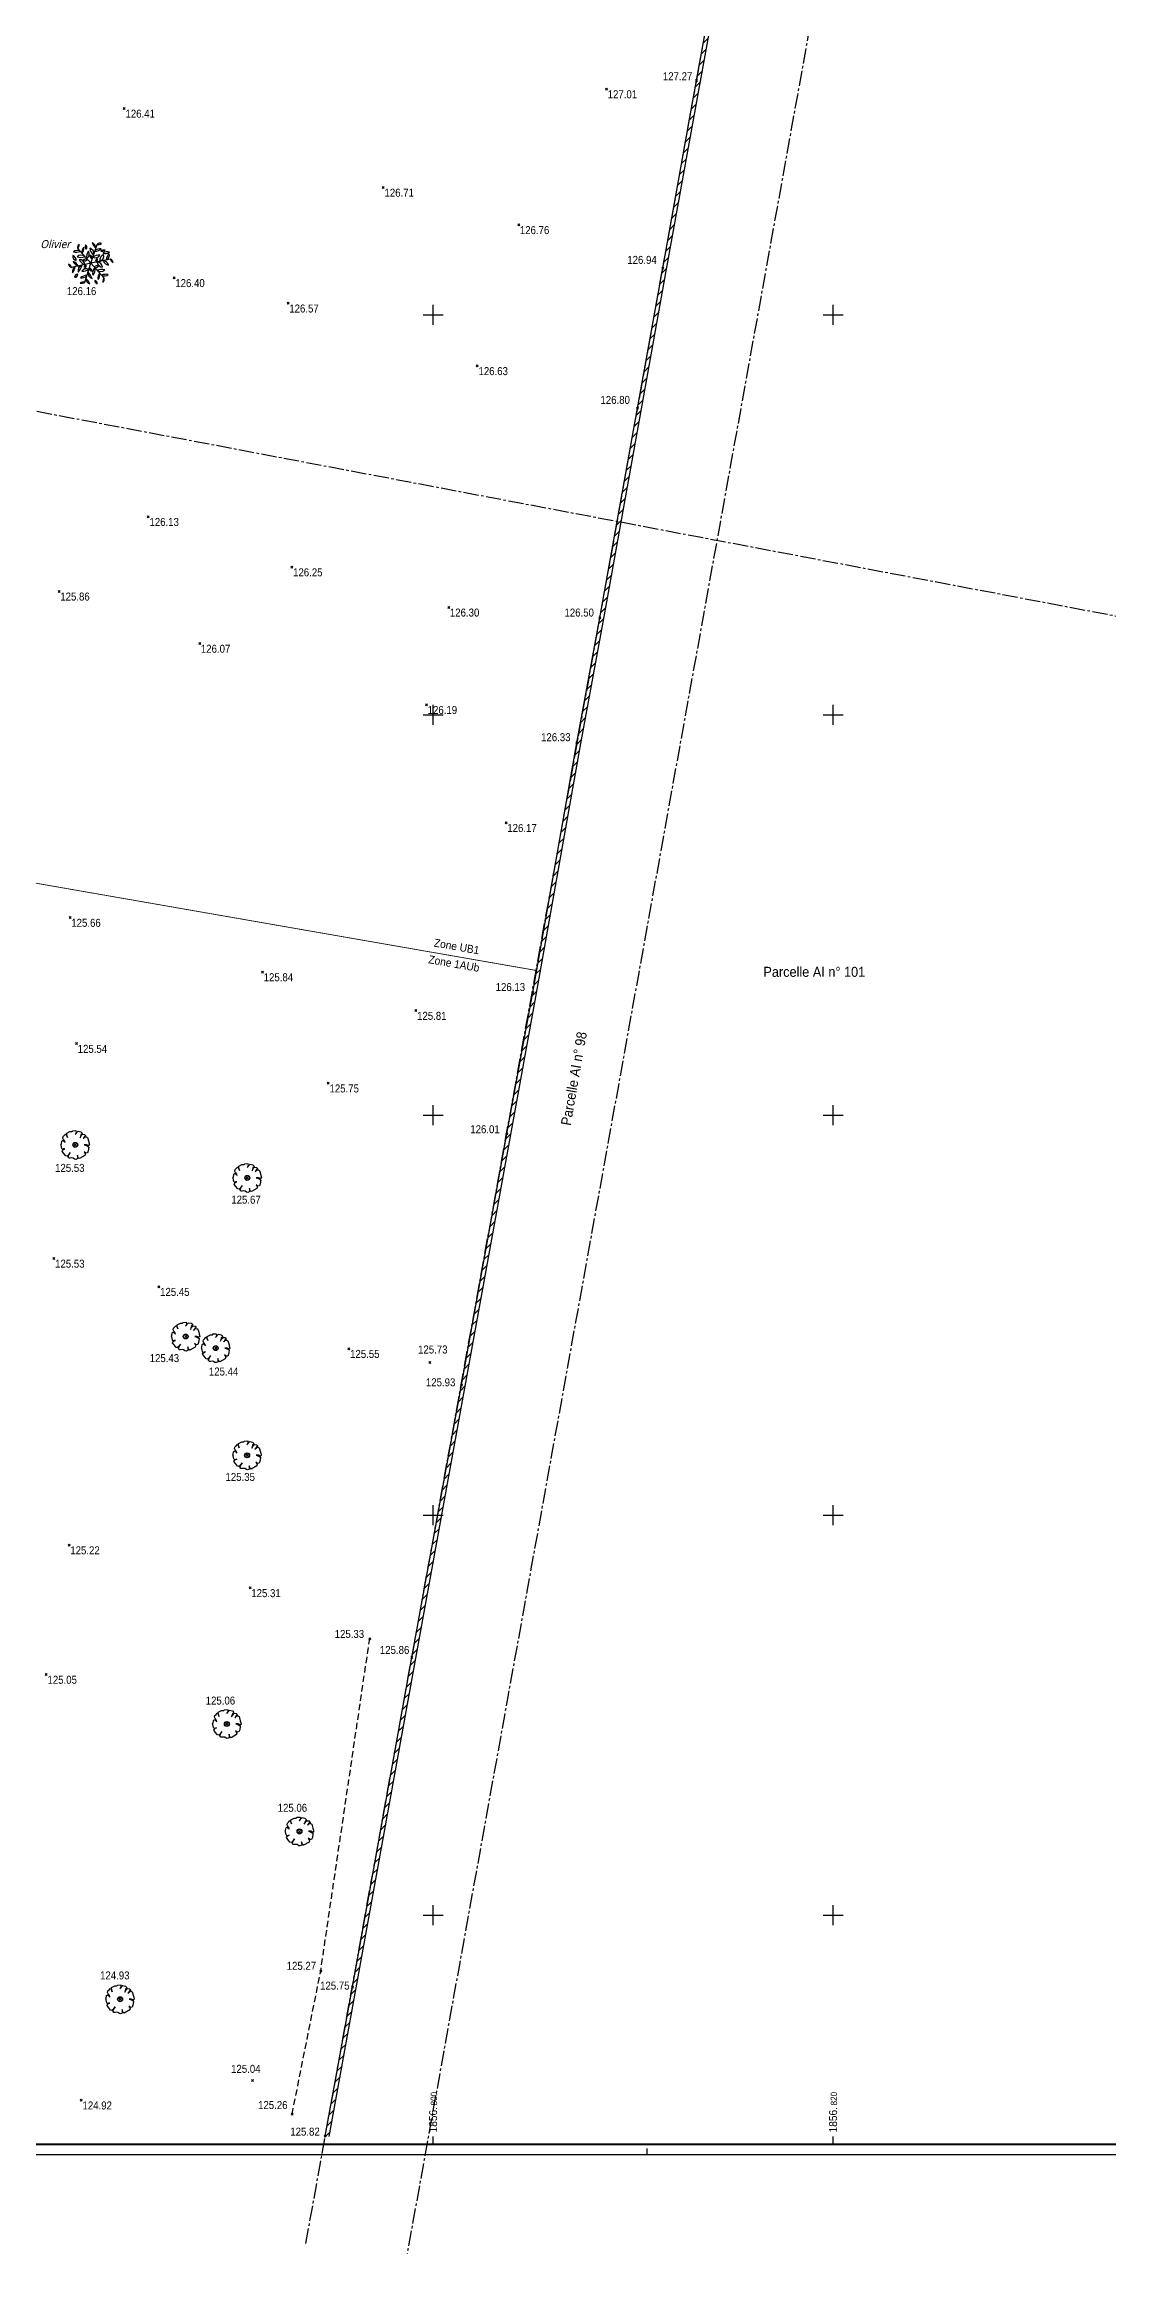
# Model space of a CAD drawing. Header units: millimetres. Extents: x 1856675 to 1856923, y 3169023 to 3169196.
# Drawn here: x 1856780.6 to 1856833.7, y 3169023.1 to 3169133.5 of the extents above; entities that cross this region are included whole.
import ezdxf
from ezdxf.enums import TextEntityAlignment as Align

# ---------------------------------------------------------------- set-up
doc = ezdxf.new("R2010")
doc.units = ezdxf.units.MM
doc.header["$PDMODE"] = 3
doc.header["$PDSIZE"] = 0.05
for name, pattern in [('AXES2', [28.575, 19.05, -3.175, 3.175, -3.175]), ('CACHE2', [4.7625, 3.175, -1.5875]), ('INTERROMPU', [19.05, 12.7, -6.35])]:
    doc.linetypes.add(name, pattern=pattern)
for name, color, linetype in [('Carroyage(2)', 7, 'Continuous'), ('Carroyage(2)_Croix', 7, 'Continuous'), ('Carroyage(2)_Textes', 7, 'Continuous'), ('Limites', 1, 'AXES2'), ('Mise en Page', 7, 'Continuous'), ('Murs', 7, 'Continuous'), ('Murs Hachures', 7, 'Continuous'), ("Plan Local d'Urbanisme", 30, 'Continuous'), ('Points Topo', 7, 'Continuous'), ('Points Topo Altitude', 7, 'Continuous'), ('Talus Bas', 43, 'CACHE2'), ('Textes', 7, 'Continuous'), ('Végétation', 102, 'Continuous')]:
    doc.layers.add(name, color=color, linetype=linetype)
doc.styles.add('Pts Topo SPE', font='', dxfattribs={"width": 0.9})
doc.styles.get("Standard").update_dxf_attribs({"font": '', "width": 0.95, "height": 0.4})
doc.styles.get('Pts Topo SPE').set_extended_font_data('Titillium Web Light')
doc.styles.get('Standard').set_extended_font_data('Titillium Web')

# ---------------------------------------------------------------- blocks, each defined once
blk = doc.blocks.new('PointTopo_SPE')
at = {"color": 0}
blk.add_point((0, 0), dxfattribs=at)
at = {"layer": 'Points Topo Altitude', "style": 'Pts Topo SPE', "width": 0.9}
blk.add_attdef('ALT', text='', height=0.4, dxfattribs=at).set_placement((0.06, -0.06), align=Align.TOP_LEFT)
blk = doc.blocks.new('SPE30')
at = {"layer": 'Végétation'}
h = blk.add_hatch(color=34, dxfattribs=at)
h.dxf.hatch_style = 1
h.paths.add_polyline_path([(-0.28, 0, 1), (0.28, 0, 1)])
h.paths.add_polyline_path([(0.25, 0, -1), (-0.25, 0, -1)], flags=16)
at = {"layer": 'Végétation', "linetype": 'Continuous', "flags": 128}
for points in [[(1.52, 0.36), (1.54, 0.25), (1.6, 0.01), (1.57, -0.08), (1.49, -0.08), (1.28, 0.01), (1.02, 0.01), (1.31, -0.08), (1.51, -0.21), (1.52, -0.27), (1.46, -0.68), (1.37, -0.9), (1.19, -0.93), (0.99, -0.77), (1.14, -1.04), (1.09, -1.2), (0.47, -1.56), (0.31, -1.45), (0.24, -1.17), (0.25, -1.37), (0.27, -1.55), (0.05, -1.64), (-0.08, -1.62), (-0.25, -1.5), (-0.39, -1.48), (-0.57, -1.5), (-0.7, -1.5), (-0.8, -1.39), (-0.74, -1.14), (-0.57, -0.85), (-0.76, -1.12), (-0.92, -1.26), (-1.08, -1.23), (-1.32, -0.93), (-1.48, -0.7), (-1.41, -0.57), (-1.31, -0.49), (-1.17, -0.44), (-1.29, -0.46), (-1.4, -0.51), (-1.51, -0.4), (-1.58, -0.05), (-1.63, 0.04), (-1.57, 0.09), (-1.52, 0.41), (-1.44, 0.48), (-1.31, 0.42), (-1.15, 0.25), (-1.18, 0.41), (-1.34, 0.61), (-1.41, 0.77), (-1.37, 0.94), (-1.22, 1.08), (-1.11, 1.22), (-1.02, 1.16), (-0.89, 0.85), (-0.96, 1.1), (-0.97, 1.32), (-0.6, 1.51), (-0.36, 1.51), (-0.28, 1.6), (0.07, 1.62), (0.1, 1.41), (-0.02, 1.18), (0.31, 1.56), (0.62, 1.49), (0.8, 1.29), (0.63, 1.13), (0.54, 0.8), (0.7, 1.08), (0.83, 1.21), (1.06, 1.18), (1.2, 1.02), (1.06, 0.93), (0.89, 0.69), (1.09, 0.88), (1.25, 0.91), (1.38, 0.83)], [(0.83, 1.21), (0.83, 1.21)], [(0.83, 1.21), (0.83, 1.21)]]:
    blk.add_lwpolyline(points, close=True, dxfattribs=at)
at = {"layer": 'Végétation', "color": 34}
blk.add_circle((0, 0), 0.28, dxfattribs=at)
at = {"layer": 'Végétation', "color": 34, "linetype": 'Continuous'}
blk.add_circle((0, 0), 0.25, dxfattribs=at)
blk = doc.blocks.new('SPE32')
at = {"xscale": 0.4420946478342406, "yscale": 0.4420946478342406, "zscale": 0.4420946478342406}
blk.add_blockref('SPE30', (0, 0), dxfattribs=at)
blk = doc.blocks.new('SPE33')
at = {"layer": 'Végétation', "color": 34, "linetype": 'Continuous'}
for p, q in [((0, 0), (-0.97, -0.21)), ((-0.66, 0.74), (0, 0)), ((-0.31, -0.94), (0, 0)), ((0, 0), (0.31, 0.94)), ((0.97, 0.21), (0, 0)), ((0, 0), (0.66, -0.74))]:
    blk.add_line(p, q, dxfattribs=at)
at = {"layer": 'Végétation', "linetype": 'Continuous', "flags": 128}
for points in [[(-0.91, 0.39, 0.413556), (-0.73, 0.14, 0.327018)], [(-0.64, -0.14, 0.199071), (-0.88, 0.09, 0.2141), (-0.64, -0.14)], [(-0.31, -0.07, 0.399655), (-0.58, 0.19, 0.182632)], [(-0.44, 0.48, 0.197295), (-0.36, 0.81, 0.213394)], [(-0.38, 0.15, 0.405615), (-0.17, 0.19, 0.368138)], [(-0.27, 0.92, 0.359321), (-0.23, 0.7, 0.44854)], [(-0.21, 0.24, 0.395447), (-0.12, 0.6, 0.183737)], [(-0.06, 0.76, 0.247573), (0.14, 0.43, 0.405576)], [(-0.06, 0.4, 0.412257), (0.08, 0.24, 0.363706)], [(0.1, 0.31, 0.397494), (0.45, 0.4, 0.182802)], [(0.32, 0.25, 0.410228), (0.25, 0.05, 0.362668)], [(0.58, -0.19, 0.343244), (0.31, 0.07, 0.39624)], [(0.71, 0.65, 0.263238), (0.49, 0.61, 0.223545)], [(-0.97, -0.21, 0.228721), (-1.12, -0.04, 0.262965)], [(-0.65, -0.55, 0.449367), (-0.82, -0.7, 0.357813)], [(-0.31, -0.94, 0.227024), (-0.53, -0.99, 0.259183)], [(-0.1, -0.3, 0.396927), (-0.45, -0.4, 0.181598)], [(-0.32, -0.25, 0.411501), (-0.25, -0.05, 0.36326)], [(0.06, -0.4, 0.410253), (-0.08, -0.25, 0.36307)], [(0.21, -0.24, 0.395854), (0.12, -0.6, 0.185098)], [(0.38, -0.15, 0.412005), (0.17, -0.19, 0.36341)], [(0.32, -1.02, 0.409112), (0.19, -0.86, 0.365)], [(0.69, -0.33, 0.123248), (0.3, -0.34, 0.40967)], [(0.44, -0.48, 0.195962), (0.36, -0.81, 0.214553)]]:
    blk.add_lwpolyline(points, format="xyb", close=True, dxfattribs=at)
for points in [[(-0.54, 0.6, 0.327473), (-0.87, 0.57, 0.131285), (-0.54, 0.59)], [(-0.3, 0.34, 0.408885), (-0.69, 0.33, 0.190387), (-0.31, 0.33)], [(0.25, 0.77, 0.328629), (0.06, 1.03, 0.130944), (0.24, 0.76)], [(0.21, 0.59, 0.122315), (0.52, 0.72, 0.212626), (0.2, 0.62)], [(0.45, 0.09, 0.408313), (0.63, 0.44, 0.288177), (0.44, 0.11)], [(0.6, 0.53, 0.327473), (0.93, 0.56, 0.129825), (0.6, 0.53)], [(0.62, 0.11, 0.233679), (0.88, -0.09, 0.215401), (0.64, 0.14)], [(0.79, 0.17, 0.330838), (0.92, 0.47, 0.286184), (0.78, 0.17)], [(-0.79, -0.17, 0.330482), (-0.92, -0.47, 0.127314), (-0.78, -0.17)], [(-0.45, -0.09, 0.407196), (-0.63, -0.44, 0.059848), (-0.44, -0.11)], [(-0.21, -0.6, 0.121484), (-0.52, -0.72, 0.215083), (-0.2, -0.62)], [(-0.25, -0.77, 0.327928), (-0.06, -1.03, 0.12655), (-0.24, -0.76)], [(-0.14, -0.43, 0.408772), (0.06, -0.76, 0.080638), (-0.14, -0.43)], [(0.54, -0.6, 0.330266), (0.87, -0.56, 0.127707), (0.54, -0.59)]]:
    blk.add_lwpolyline(points, format="xyb", dxfattribs=at)
at = {"layer": 'Végétation', "linetype": 'Continuous'}
for centre, radius, start, end in [((-0.44, 0.78), 0.231, 131.5857, 190.2892), ((-0.85, 0.92), 0.265, 315.6147, 6.2602), ((0.46, 0.77), 0.233, 71.79, 130.0971), ((0.37, 1.2), 0.262, 255.1699, 306.4516), ((1.22, 0.28), 0.261, 195.2175, 246.7822), ((0.89, -0.01), 0.234, 12.0168, 69.9828), ((0.44, -0.78), 0.231, 311.5975, 10.3896), ((0.86, -0.92), 0.266, 135.7219, 186.3372)]:
    blk.add_arc(centre, radius, start, end, dxfattribs=at)
at = {"layer": 'Végétation', "insert": (-2.53, 1.16), "char_height": 0.4, "attachment_point": 1}
blk.add_mtext_dynamic_manual_height_columns('{\\fTrebuchet MS|b0|i1|c0|p34;Olivier}', width=1.8892, gutter_width=12.5, heights=[0], dxfattribs=at)

msp = doc.modelspace()

# ---------------------------------------------------------------- hatches: boundary and pattern name
at = {"layer": 'Murs Hachures'}
h = msp.add_hatch(dxfattribs=at)
h.set_pattern_fill('ANSI31', color=256, scale=0.1)
h.set_pattern_definition([(45, (1856794.61114, 3169028.92738), (-0.2245064, 0.2245064), [])])
h.paths.add_polyline_path([(1856799.13, 3169052.85), (1856801.61, 3169066.45), (1856803.88, 3169079.03), (1856805.17, 3169086.1), (1856807.39, 3169098.57), (1856808.54, 3169104.82), (1856810.42, 3169115.31), (1856811.67, 3169122.29), (1856813.37, 3169131.68), (1856815.68, 3169144.43), (1856816.29, 3169147.9), (1856816.09, 3169147.93), (1856815.48, 3169144.46), (1856813.17, 3169131.71), (1856811.48, 3169122.33), (1856810.22, 3169115.34), (1856808.34, 3169104.85), (1856807.19, 3169098.6), (1856804.98, 3169086.13), (1856803.68, 3169079.06), (1856801.42, 3169066.49), (1856798.93, 3169052.89), (1856795.97, 3169036.41), (1856794.61, 3169028.96), (1856794.81, 3169028.93), (1856796.16, 3169036.37)])

# ---------------------------------------------------------------- linework, layer by layer
at = {"layer": 'Carroyage(2)'}
for p, q in [((1856800, 3169028.54), (1856800, 3169028.94)), ((1856820, 3169028.54), (1856820, 3169028.94)), ((1856810.7, 3169028.04), (1856810.7, 3169028.34))]:
    msp.add_line(p, q, dxfattribs=at)
msp.add_lwpolyline([(1856684.7, 3169028.04), (1856922.3, 3169028.04), (1856922.3, 3169196.04), (1856684.7, 3169196.04)], close=True, dxfattribs=at)
at = {"layer": 'Carroyage(2)', "const_width": 0.1}
msp.add_lwpolyline([(1856921.8, 3169087.44), (1856921.8, 3169195.54), (1856685.2, 3169195.54), (1856685.2, 3169028.54), (1856880.3, 3169028.54)], dxfattribs=at)
at = {"layer": 'Carroyage(2)_Croix'}
for p, q in [((1856800, 3169119.5), (1856800, 3169120.5)), ((1856820, 3169119.5), (1856820, 3169120.5)), ((1856799.5, 3169120), (1856800.5, 3169120)), ((1856819.5, 3169120), (1856820.5, 3169120)), ((1856799.5, 3169100), (1856800.5, 3169100)), ((1856800, 3169099.5), (1856800, 3169100.5)), ((1856819.5, 3169100), (1856820.5, 3169100)), ((1856820, 3169099.5), (1856820, 3169100.5)), ((1856799.5, 3169080), (1856800.5, 3169080)), ((1856800, 3169079.5), (1856800, 3169080.5)), ((1856819.5, 3169080), (1856820.5, 3169080)), ((1856820, 3169079.5), (1856820, 3169080.5)), ((1856799.5, 3169060), (1856800.5, 3169060)), ((1856800, 3169059.5), (1856800, 3169060.5)), ((1856819.5, 3169060), (1856820.5, 3169060)), ((1856820, 3169059.5), (1856820, 3169060.5)), ((1856799.5, 3169040), (1856800.5, 3169040)), ((1856800, 3169039.5), (1856800, 3169040.5)), ((1856819.5, 3169040), (1856820.5, 3169040)), ((1856820, 3169039.5), (1856820, 3169040.5))]:
    msp.add_line(p, q, dxfattribs=at)
at = {"layer": 'Limites', "ltscale": 0.04, "flags": 128}
for points in [[(1856793.64, 3169023.59), (1856808.34, 3169104.85), (1856820.31, 3169171.38)], [(1856825.35, 3169170.44), (1856798.7, 3169023.07)], [(1856747.62, 3169121.36), (1856838.69, 3169104.09)]]:
    msp.add_lwpolyline(points, dxfattribs=at)
at = {"layer": 'Mise en Page', "color": 30, "linetype": 'INTERROMPU', "ltscale": 0.05, "const_width": 0.04, "flags": 128}
msp.add_lwpolyline([(1856697.66, 3169092.55), (1856721.88, 3169077.83), (1856735.02, 3169099.46), (1856805.15, 3169087.23)], dxfattribs=at)
at = {"layer": 'Murs', "flags": 128}
for points in [[(1856794.61, 3169028.96), (1856795.97, 3169036.41), (1856798.93, 3169052.89), (1856801.42, 3169066.49), (1856803.68, 3169079.06), (1856804.98, 3169086.13), (1856807.19, 3169098.6), (1856808.34, 3169104.85), (1856810.22, 3169115.34), (1856811.48, 3169122.33), (1856813.17, 3169131.71), (1856815.48, 3169144.46), (1856816.09, 3169147.93)], [(1856794.81, 3169028.93), (1856796.16, 3169036.37), (1856799.13, 3169052.85), (1856801.61, 3169066.45), (1856803.88, 3169079.03), (1856805.17, 3169086.1), (1856807.39, 3169098.57), (1856808.54, 3169104.82), (1856810.42, 3169115.31), (1856811.67, 3169122.29), (1856813.37, 3169131.68), (1856815.68, 3169144.43), (1856816.29, 3169147.9)]]:
    msp.add_lwpolyline(points, dxfattribs=at)
at = {"layer": 'Talus Bas', "color": 43, "ltscale": 0.1, "flags": 128}
msp.add_lwpolyline([(1856792.95, 3169030.05), (1856794.38, 3169037.21), (1856796.83, 3169053.82)], dxfattribs=at)

# ---------------------------------------------------------------- block references
at = {"layer": 'Points Topo'}
ref = msp.add_blockref('PointTopo_SPE', (1856813.17, 3169131.71, 127.27), dxfattribs=at)
ref.add_attrib('ALT', '127.27', dxfattribs={"layer": 'Points Topo Altitude', "height": 0.4, "style": 'Pts Topo SPE', "width": 0.9}).set_placement((1856811.49, 3169132.13, 127.27), align=Align.TOP_LEFT)
ref = msp.add_blockref('PointTopo_SPE', (1856808.67, 3169131.29, 127.01), dxfattribs=at)
ref.add_attrib('ALT', '127.01', dxfattribs={"layer": 'Points Topo Altitude', "height": 0.4, "style": 'Pts Topo SPE', "width": 0.9}).set_placement((1856808.73, 3169131.23, 127.01), align=Align.TOP_LEFT)
ref = msp.add_blockref('PointTopo_SPE', (1856784.56, 3169130.32, 126.41), dxfattribs=at)
ref.add_attrib('ALT', '126.41', dxfattribs={"layer": 'Points Topo Altitude', "height": 0.4, "style": 'Pts Topo SPE', "width": 0.9}).set_placement((1856784.62, 3169130.26, 126.41), align=Align.TOP_LEFT)
ref = msp.add_blockref('PointTopo_SPE', (1856797.51, 3169126.37, 126.71), dxfattribs=at)
ref.add_attrib('ALT', '126.71', dxfattribs={"layer": 'Points Topo Altitude', "height": 0.4, "style": 'Pts Topo SPE', "width": 0.9}).set_placement((1856797.57, 3169126.31, 126.71), align=Align.TOP_LEFT)
ref = msp.add_blockref('PointTopo_SPE', (1856804.28, 3169124.5, 126.76), dxfattribs=at)
ref.add_attrib('ALT', '126.76', dxfattribs={"layer": 'Points Topo Altitude', "height": 0.4, "style": 'Pts Topo SPE', "width": 0.9}).set_placement((1856804.34, 3169124.44, 126.76), align=Align.TOP_LEFT)
ref = msp.add_blockref('PointTopo_SPE', (1856811.48, 3169122.33, 126.94), dxfattribs=at)
ref.add_attrib('ALT', '126.94', dxfattribs={"layer": 'Points Topo Altitude', "height": 0.4, "style": 'Pts Topo SPE', "width": 0.9}).set_placement((1856809.71, 3169122.95, 126.94), align=Align.TOP_LEFT)
ref = msp.add_blockref('PointTopo_SPE', (1856782.89, 3169122.58, 126.16), dxfattribs=at)
ref.add_attrib('ALT', '126.16', dxfattribs={"layer": 'Points Topo Altitude', "height": 0.4, "style": 'Pts Topo SPE', "width": 0.9}).set_placement((1856781.69, 3169121.39, 126.16), align=Align.TOP_LEFT)
ref = msp.add_blockref('PointTopo_SPE', (1856787.05, 3169121.85, 126.4), dxfattribs=at)
ref.add_attrib('ALT', '126.40', dxfattribs={"layer": 'Points Topo Altitude', "height": 0.4, "style": 'Pts Topo SPE', "width": 0.9}).set_placement((1856787.11, 3169121.79, 126.4), align=Align.TOP_LEFT)
ref = msp.add_blockref('PointTopo_SPE', (1856792.75, 3169120.58, 126.57), dxfattribs=at)
ref.add_attrib('ALT', '126.57', dxfattribs={"layer": 'Points Topo Altitude', "height": 0.4, "style": 'Pts Topo SPE', "width": 0.9}).set_placement((1856792.81, 3169120.52, 126.57), align=Align.TOP_LEFT)
ref = msp.add_blockref('PointTopo_SPE', (1856802.21, 3169117.45, 126.63), dxfattribs=at)
ref.add_attrib('ALT', '126.63', dxfattribs={"layer": 'Points Topo Altitude', "height": 0.4, "style": 'Pts Topo SPE', "width": 0.9}).set_placement((1856802.27, 3169117.39, 126.63), align=Align.TOP_LEFT)
ref = msp.add_blockref('PointTopo_SPE', (1856810.22, 3169115.34, 126.8), dxfattribs=at)
ref.add_attrib('ALT', '126.80', dxfattribs={"layer": 'Points Topo Altitude', "height": 0.4, "style": 'Pts Topo SPE', "width": 0.9}).set_placement((1856808.37, 3169115.95, 126.8), align=Align.TOP_LEFT)
ref = msp.add_blockref('PointTopo_SPE', (1856785.76, 3169109.91, 126.13), dxfattribs=at)
ref.add_attrib('ALT', '126.13', dxfattribs={"layer": 'Points Topo Altitude', "height": 0.4, "style": 'Pts Topo SPE', "width": 0.9}).set_placement((1856785.82, 3169109.85, 126.13), align=Align.TOP_LEFT)
ref = msp.add_blockref('PointTopo_SPE', (1856792.94, 3169107.39, 126.25), dxfattribs=at)
ref.add_attrib('ALT', '126.25', dxfattribs={"layer": 'Points Topo Altitude', "height": 0.4, "style": 'Pts Topo SPE', "width": 0.9}).set_placement((1856793, 3169107.33, 126.25), align=Align.TOP_LEFT)
ref = msp.add_blockref('PointTopo_SPE', (1856781.3, 3169106.18, 125.86), dxfattribs=at)
ref.add_attrib('ALT', '125.86', dxfattribs={"layer": 'Points Topo Altitude', "height": 0.4, "style": 'Pts Topo SPE', "width": 0.9}).set_placement((1856781.36, 3169106.12, 125.86), align=Align.TOP_LEFT)
ref = msp.add_blockref('PointTopo_SPE', (1856800.78, 3169105.38, 126.3), dxfattribs=at)
ref.add_attrib('ALT', '126.30', dxfattribs={"layer": 'Points Topo Altitude', "height": 0.4, "style": 'Pts Topo SPE', "width": 0.9}).set_placement((1856800.84, 3169105.32, 126.3), align=Align.TOP_LEFT)
ref = msp.add_blockref('PointTopo_SPE', (1856808.34, 3169104.85, 126.5), dxfattribs=at)
ref.add_attrib('ALT', '126.50', dxfattribs={"layer": 'Points Topo Altitude', "height": 0.4, "style": 'Pts Topo SPE', "width": 0.9}).set_placement((1856806.57, 3169105.32, 126.5), align=Align.TOP_LEFT)
ref = msp.add_blockref('PointTopo_SPE', (1856788.33, 3169103.57, 126.07), dxfattribs=at)
ref.add_attrib('ALT', '126.07', dxfattribs={"layer": 'Points Topo Altitude', "height": 0.4, "style": 'Pts Topo SPE', "width": 0.9}).set_placement((1856788.39, 3169103.51, 126.07), align=Align.TOP_LEFT)
ref = msp.add_blockref('PointTopo_SPE', (1856799.67, 3169100.51, 126.19), dxfattribs=at)
ref.add_attrib('ALT', '126.19', dxfattribs={"layer": 'Points Topo Altitude', "height": 0.4, "style": 'Pts Topo SPE', "width": 0.9}).set_placement((1856799.73, 3169100.45, 126.19), align=Align.TOP_LEFT)
ref = msp.add_blockref('PointTopo_SPE', (1856807.19, 3169098.6, 126.33), dxfattribs=at)
ref.add_attrib('ALT', '126.33', dxfattribs={"layer": 'Points Topo Altitude', "height": 0.4, "style": 'Pts Topo SPE', "width": 0.9}).set_placement((1856805.4, 3169099.09, 126.33), align=Align.TOP_LEFT)
ref = msp.add_blockref('PointTopo_SPE', (1856803.65, 3169094.61, 126.17), dxfattribs=at)
ref.add_attrib('ALT', '126.17', dxfattribs={"layer": 'Points Topo Altitude', "height": 0.4, "style": 'Pts Topo SPE', "width": 0.9}).set_placement((1856803.71, 3169094.55, 126.17), align=Align.TOP_LEFT)
ref = msp.add_blockref('PointTopo_SPE', (1856781.85, 3169089.87, 125.66), dxfattribs=at)
ref.add_attrib('ALT', '125.66', dxfattribs={"layer": 'Points Topo Altitude', "height": 0.4, "style": 'Pts Topo SPE', "width": 0.9}).set_placement((1856781.91, 3169089.81, 125.66), align=Align.TOP_LEFT)
ref = msp.add_blockref('PointTopo_SPE', (1856791.47, 3169087.15, 125.84), dxfattribs=at)
ref.add_attrib('ALT', '125.84', dxfattribs={"layer": 'Points Topo Altitude', "height": 0.4, "style": 'Pts Topo SPE', "width": 0.9}).set_placement((1856791.53, 3169087.09, 125.84), align=Align.TOP_LEFT)
ref = msp.add_blockref('PointTopo_SPE', (1856804.98, 3169086.13, 126.13), dxfattribs=at)
ref.add_attrib('ALT', '126.13', dxfattribs={"layer": 'Points Topo Altitude', "height": 0.4, "style": 'Pts Topo SPE', "width": 0.9}).set_placement((1856803.13, 3169086.6, 126.13), align=Align.TOP_LEFT)
ref = msp.add_blockref('PointTopo_SPE', (1856799.14, 3169085.22, 125.81), dxfattribs=at)
ref.add_attrib('ALT', '125.81', dxfattribs={"layer": 'Points Topo Altitude', "height": 0.4, "style": 'Pts Topo SPE', "width": 0.9}).set_placement((1856799.2, 3169085.16, 125.81), align=Align.TOP_LEFT)
ref = msp.add_blockref('PointTopo_SPE', (1856782.17, 3169083.57, 125.54), dxfattribs=at)
ref.add_attrib('ALT', '125.54', dxfattribs={"layer": 'Points Topo Altitude', "height": 0.4, "style": 'Pts Topo SPE', "width": 0.9}).set_placement((1856782.23, 3169083.51, 125.54), align=Align.TOP_LEFT)
ref = msp.add_blockref('PointTopo_SPE', (1856794.76, 3169081.59, 125.75), dxfattribs=at)
ref.add_attrib('ALT', '125.75', dxfattribs={"layer": 'Points Topo Altitude', "height": 0.4, "style": 'Pts Topo SPE', "width": 0.9}).set_placement((1856794.82, 3169081.53, 125.75), align=Align.TOP_LEFT)
ref = msp.add_blockref('PointTopo_SPE', (1856782.11, 3169078.51, 125.53), dxfattribs=at)
ref.add_attrib('ALT', '125.53', dxfattribs={"layer": 'Points Topo Altitude', "height": 0.4, "style": 'Pts Topo SPE', "width": 0.9}).set_placement((1856781.1, 3169077.56, 125.53), align=Align.TOP_LEFT)
ref = msp.add_blockref('PointTopo_SPE', (1856803.68, 3169079.06, 126.01), dxfattribs=at)
ref.add_attrib('ALT', '126.01', dxfattribs={"layer": 'Points Topo Altitude', "height": 0.4, "style": 'Pts Topo SPE', "width": 0.9}).set_placement((1856801.86, 3169079.49, 126.01), align=Align.TOP_LEFT)
ref = msp.add_blockref('PointTopo_SPE', (1856790.71, 3169076.86, 125.67), dxfattribs=at)
ref.add_attrib('ALT', '125.67', dxfattribs={"layer": 'Points Topo Altitude', "height": 0.4, "style": 'Pts Topo SPE', "width": 0.9}).set_placement((1856789.91, 3169075.97, 125.67), align=Align.TOP_LEFT)
ref = msp.add_blockref('PointTopo_SPE', (1856781.04, 3169072.83, 125.53), dxfattribs=at)
ref.add_attrib('ALT', '125.53', dxfattribs={"layer": 'Points Topo Altitude', "height": 0.4, "style": 'Pts Topo SPE', "width": 0.9}).set_placement((1856781.1, 3169072.77, 125.53), align=Align.TOP_LEFT)
ref = msp.add_blockref('PointTopo_SPE', (1856786.29, 3169071.42, 125.45), dxfattribs=at)
ref.add_attrib('ALT', '125.45', dxfattribs={"layer": 'Points Topo Altitude', "height": 0.4, "style": 'Pts Topo SPE', "width": 0.9}).set_placement((1856786.35, 3169071.36, 125.45), align=Align.TOP_LEFT)
ref = msp.add_blockref('PointTopo_SPE', (1856787.63, 3169068.93, 125.43), dxfattribs=at)
ref.add_attrib('ALT', '125.43', dxfattribs={"layer": 'Points Topo Altitude', "height": 0.4, "style": 'Pts Topo SPE', "width": 0.9}).set_placement((1856785.83, 3169068.05, 125.43), align=Align.TOP_LEFT)
ref = msp.add_blockref('PointTopo_SPE', (1856789.13, 3169068.35, 125.44), dxfattribs=at)
ref.add_attrib('ALT', '125.44', dxfattribs={"layer": 'Points Topo Altitude', "height": 0.4, "style": 'Pts Topo SPE', "width": 0.9}).set_placement((1856788.79, 3169067.38, 125.44), align=Align.TOP_LEFT)
ref = msp.add_blockref('PointTopo_SPE', (1856795.79, 3169068.32, 125.55), dxfattribs=at)
ref.add_attrib('ALT', '125.55', dxfattribs={"layer": 'Points Topo Altitude', "height": 0.4, "style": 'Pts Topo SPE', "width": 0.9}).set_placement((1856795.85, 3169068.26, 125.55), align=Align.TOP_LEFT)
ref = msp.add_blockref('PointTopo_SPE', (1856799.84, 3169067.63, 125.73), dxfattribs=at)
ref.add_attrib('ALT', '125.73', dxfattribs={"layer": 'Points Topo Altitude', "height": 0.4, "style": 'Pts Topo SPE', "width": 0.9}).set_placement((1856799.25, 3169068.48, 125.73), align=Align.TOP_LEFT)
ref = msp.add_blockref('PointTopo_SPE', (1856801.42, 3169066.49, 125.93), dxfattribs=at)
ref.add_attrib('ALT', '125.93', dxfattribs={"layer": 'Points Topo Altitude', "height": 0.4, "style": 'Pts Topo SPE', "width": 0.9}).set_placement((1856799.64, 3169066.84, 125.93), align=Align.TOP_LEFT)
ref = msp.add_blockref('PointTopo_SPE', (1856790.7, 3169062.99, 125.35), dxfattribs=at)
ref.add_attrib('ALT', '125.35', dxfattribs={"layer": 'Points Topo Altitude', "height": 0.4, "style": 'Pts Topo SPE', "width": 0.9}).set_placement((1856789.62, 3169062.11, 125.35), align=Align.TOP_LEFT)
ref = msp.add_blockref('PointTopo_SPE', (1856781.8, 3169058.5, 125.22), dxfattribs=at)
ref.add_attrib('ALT', '125.22', dxfattribs={"layer": 'Points Topo Altitude', "height": 0.4, "style": 'Pts Topo SPE', "width": 0.9}).set_placement((1856781.86, 3169058.44, 125.22), align=Align.TOP_LEFT)
ref = msp.add_blockref('PointTopo_SPE', (1856790.85, 3169056.36, 125.31), dxfattribs=at)
ref.add_attrib('ALT', '125.31', dxfattribs={"layer": 'Points Topo Altitude', "height": 0.4, "style": 'Pts Topo SPE', "width": 0.9}).set_placement((1856790.91, 3169056.3, 125.31), align=Align.TOP_LEFT)
ref = msp.add_blockref('PointTopo_SPE', (1856796.83, 3169053.82, 125.33), dxfattribs=at)
ref.add_attrib('ALT', '125.33', dxfattribs={"layer": 'Points Topo Altitude', "height": 0.4, "style": 'Pts Topo SPE', "width": 0.9}).set_placement((1856795.08, 3169054.26, 125.33), align=Align.TOP_LEFT)
ref = msp.add_blockref('PointTopo_SPE', (1856798.93, 3169052.89, 125.86), dxfattribs=at)
ref.add_attrib('ALT', '125.86', dxfattribs={"layer": 'Points Topo Altitude', "height": 0.4, "style": 'Pts Topo SPE', "width": 0.9}).set_placement((1856797.34, 3169053.46, 125.86), align=Align.TOP_LEFT)
ref = msp.add_blockref('PointTopo_SPE', (1856780.66, 3169052.03, 125.05), dxfattribs=at)
ref.add_attrib('ALT', '125.05', dxfattribs={"layer": 'Points Topo Altitude', "height": 0.4, "style": 'Pts Topo SPE', "width": 0.9}).set_placement((1856780.72, 3169051.97, 125.05), align=Align.TOP_LEFT)
ref = msp.add_blockref('PointTopo_SPE', (1856789.69, 3169049.56, 125.06), dxfattribs=at)
ref.add_attrib('ALT', '125.06', dxfattribs={"layer": 'Points Topo Altitude', "height": 0.4, "style": 'Pts Topo SPE', "width": 0.9}).set_placement((1856788.63, 3169050.93, 125.06), align=Align.TOP_LEFT)
ref = msp.add_blockref('PointTopo_SPE', (1856793.32, 3169044.19, 125.06), dxfattribs=at)
ref.add_attrib('ALT', '125.06', dxfattribs={"layer": 'Points Topo Altitude', "height": 0.4, "style": 'Pts Topo SPE', "width": 0.9}).set_placement((1856792.23, 3169045.57, 125.06), align=Align.TOP_LEFT)
ref = msp.add_blockref('PointTopo_SPE', (1856794.38, 3169037.21, 125.27), dxfattribs=at)
ref.add_attrib('ALT', '125.27', dxfattribs={"layer": 'Points Topo Altitude', "height": 0.4, "style": 'Pts Topo SPE', "width": 0.9}).set_placement((1856792.68, 3169037.67, 125.27), align=Align.TOP_LEFT)
ref = msp.add_blockref('PointTopo_SPE', (1856784.35, 3169035.8, 124.93), dxfattribs=at)
ref.add_attrib('ALT', '124.93', dxfattribs={"layer": 'Points Topo Altitude', "height": 0.4, "style": 'Pts Topo SPE', "width": 0.9}).set_placement((1856783.35, 3169037.19, 124.93), align=Align.TOP_LEFT)
ref = msp.add_blockref('PointTopo_SPE', (1856795.97, 3169036.41, 125.75), dxfattribs=at)
ref.add_attrib('ALT', '125.75', dxfattribs={"layer": 'Points Topo Altitude', "height": 0.4, "style": 'Pts Topo SPE', "width": 0.9}).set_placement((1856794.35, 3169036.68, 125.75), align=Align.TOP_LEFT)
ref = msp.add_blockref('PointTopo_SPE', (1856790.97, 3169031.73, 125.04), dxfattribs=at)
ref.add_attrib('ALT', '125.04', dxfattribs={"layer": 'Points Topo Altitude', "height": 0.4, "style": 'Pts Topo SPE', "width": 0.9}).set_placement((1856789.9, 3169032.52, 125.04), align=Align.TOP_LEFT)
ref = msp.add_blockref('PointTopo_SPE', (1856782.41, 3169030.75, 124.92), dxfattribs=at)
ref.add_attrib('ALT', '124.92', dxfattribs={"layer": 'Points Topo Altitude', "height": 0.4, "style": 'Pts Topo SPE', "width": 0.9}).set_placement((1856782.47, 3169030.69, 124.92), align=Align.TOP_LEFT)
ref = msp.add_blockref('PointTopo_SPE', (1856792.95, 3169030.05, 125.26), dxfattribs=at)
ref.add_attrib('ALT', '125.26', dxfattribs={"layer": 'Points Topo Altitude', "height": 0.4, "style": 'Pts Topo SPE', "width": 0.9}).set_placement((1856791.25, 3169030.71, 125.26), align=Align.TOP_LEFT)
ref = msp.add_blockref('PointTopo_SPE', (1856794.61, 3169028.96, 125.82), dxfattribs=at)
ref.add_attrib('ALT', '125.82', dxfattribs={"layer": 'Points Topo Altitude', "height": 0.4, "style": 'Pts Topo SPE', "width": 0.9}).set_placement((1856792.86, 3169029.38, 125.82), align=Align.TOP_LEFT)
at = {"layer": 'Végétation', "color": 7}
for name, p in [('SPE33', (1856782.89, 3169122.58)), ('SPE32', (1856782.11, 3169078.51)), ('SPE32', (1856790.71, 3169076.86)), ('SPE32', (1856787.63, 3169068.93)), ('SPE32', (1856789.13, 3169068.35)), ('SPE32', (1856790.7, 3169062.99)), ('SPE32', (1856789.69, 3169049.56)), ('SPE32', (1856793.32, 3169044.19)), ('SPE32', (1856784.35, 3169035.8))]:
    msp.add_blockref(name, p, dxfattribs=at)

# ---------------------------------------------------------------- texts
at = {"layer": 'Carroyage(2)_Textes', "width": 0.95}
for s, height, p in [('800', 0.32, (1856800.2, 3169030.49)), ('820', 0.32, (1856820.2, 3169030.49)), ('1856.', 0.4, (1856800.2, 3169029.14)), ('1856.', 0.4, (1856820.2, 3169029.14))]:
    msp.add_text(s, height=height, rotation=90, dxfattribs=at).set_placement(p)
at = {"layer": "Plan Local d'Urbanisme", "char_height": 0.4, "attachment_point": 1, "rotation": 350.1086}
for s, width, insert in [('Zone UB1', 10.2245, (1856800.09, 3169088.82)), ('\\pi0.055496;Zone 1AUb', 2.6139, (1856799.76, 3169088))]:
    msp.add_mtext_dynamic_manual_height_columns(s, width=width, gutter_width=2, heights=[0], dxfattribs=dict(at, insert=insert))
at = {"layer": 'Textes', "insert": (1856816.24, 3169087.41), "char_height": 0.5, "attachment_point": 1}
msp.add_mtext_dynamic_manual_height_columns('\\pi0.27586;Parcelle AI n° 101', width=5.6113, gutter_width=2, heights=[0], dxfattribs=at)
at = {"layer": 'Textes', "insert": (1856806.31, 3169079.12), "char_height": 0.5, "attachment_point": 1, "rotation": 80.0413}
msp.add_mtext_dynamic_manual_height_columns('\\pi0.42069;Parcelle AI n° 98', width=5.6113, gutter_width=2, heights=[0], dxfattribs=at)

doc.saveas('drawing.dxf')
